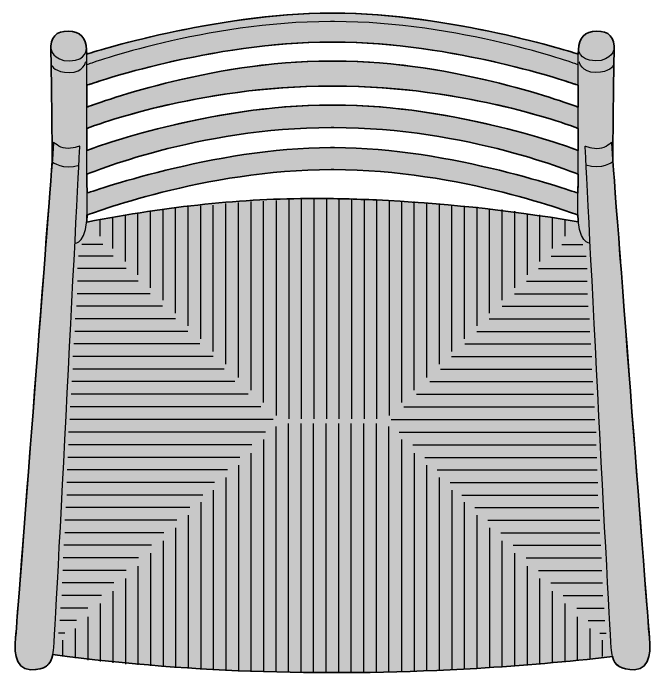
# Model space of a CAD drawing. Header units: millimetres. Extents: x 0 to 2113, y -977 to 802.
# Drawn here: x 119 to 764, y -977 to -309 of the extents above; entities that cross this region are included whole.
import ezdxf

# ---------------------------------------------------------------- set-up
doc = ezdxf.new("R2010")
doc.units = ezdxf.units.MM
doc.layers.add('Blocks', color=7, linetype='Continuous')
doc.layers.add('Blocks$Fill', color=7, linetype='Continuous', true_color=0xffffff)
doc.layers.add('Blocks$Inner', color=7, linetype='Continuous', lineweight=25, true_color=0x007f00)
doc.layers.add('Blocks$Outline', color=7, linetype='Continuous', lineweight=35, true_color=0xff3f3f)

# ---------------------------------------------------------------- blocks, each defined once
blk = doc.blocks.new('CH44 Top')
at = {"layer": 'Blocks$Fill', "extrusion": (0, 0, -1)}
h = blk.add_hatch(color=256, dxfattribs=at)
h.paths.add_polyline_path([(684.21, 50.15), (684.28, 59.56), (684.28, 59.57), (685.42, 152.37), (685.73, 160.95), (685.79, 162.31), (685.8, 163.61), (685.8, 164.24), (685.78, 164.86), (685.75, 165.47), (685.71, 166.06), (685.65, 166.64), (685.59, 167.21), (685.52, 167.76), (685.44, 168.3), (685.34, 168.83), (685.24, 169.35), (685.13, 169.86), (685, 170.35), (684.87, 170.83), (684.72, 171.3), (684.57, 171.76), (684.4, 172.2), (684.23, 172.64), (684.04, 173.06), (683.85, 173.47), (683.64, 173.87), (683.43, 174.25), (683.21, 174.63), (682.97, 174.99), (682.73, 175.35), (682.48, 175.69), (682.21, 176.02), (681.94, 176.34), (681.66, 176.65), (681.37, 176.95), (681.07, 177.24), (680.76, 177.52), (680.44, 177.78), (680.11, 178.04), (679.78, 178.28), (679.43, 178.52), (679.08, 178.74), (678.71, 178.96), (678.34, 179.17), (677.96, 179.36), (677.57, 179.55), (677.17, 179.72), (676.76, 179.89), (676.34, 180.04), (675.92, 180.19), (675.49, 180.33), (675.04, 180.45), (674.59, 180.57), (674.13, 180.68), (673.67, 180.78), (673.19, 180.87), (672.71, 180.95), (672.22, 181.02), (671.72, 181.09), (671.21, 181.14), (670.69, 181.19), (670.17, 181.23), (669.1, 181.28), (668, 181.29), (667.44, 181.29), (666.9, 181.27), (666.36, 181.25), (665.83, 181.21), (665.31, 181.17), (664.79, 181.11), (664.29, 181.04), (663.79, 180.97), (663.3, 180.88), (662.82, 180.79), (662.35, 180.68), (661.88, 180.56), (661.42, 180.44), (660.98, 180.3), (660.54, 180.16), (660.1, 180), (659.68, 179.84), (659.27, 179.67), (658.86, 179.49), (658.46, 179.29), (658.07, 179.09), (657.69, 178.88), (657.32, 178.66), (656.95, 178.43), (656.59, 178.2), (656.25, 177.95), (655.91, 177.69), (655.58, 177.43), (655.25, 177.16), (654.94, 176.87), (654.63, 176.58), (654.34, 176.28), (654.05, 175.98), (653.77, 175.66), (653.5, 175.33), (653.23, 175), (652.98, 174.66), (652.73, 174.31), (652.49, 173.95), (652.27, 173.58), (652.05, 173.2), (651.83, 172.82), (651.63, 172.43), (651.44, 172.03), (651.25, 171.62), (651.08, 171.21), (650.91, 170.78), (650.75, 170.35), (650.6, 169.91), (650.46, 169.47), (650.32, 169.01), (650.2, 168.55), (650.08, 168.08), (649.98, 167.6), (649.88, 167.12), (649.79, 166.63), (649.71, 166.13), (649.64, 165.62), (649.57, 165.11), (649.52, 164.59), (649.48, 164.06), (649.44, 163.52), (649.4, 162.43), (649.34, 158.02), (642.11, 160.25), (625.11, 165.15), (599.84, 171.81), (567.8, 179.3), (549.71, 183.08), (530.5, 186.73), (510.34, 190.13), (489.44, 193.16), (467.97, 195.72), (446.12, 197.69), (424.08, 198.96), (413.05, 199.29), (402.05, 199.41), (402.05, 199.41), (399.48, 199.41), (388.47, 199.29), (377.44, 198.96), (355.41, 197.69), (333.56, 195.72), (312.09, 193.16), (291.18, 190.12), (271.02, 186.73), (251.81, 183.08), (233.72, 179.3), (201.68, 171.81), (176.41, 165.15), (159.41, 160.25), (152.19, 158.02), (152.13, 162.43), (152.09, 163.52), (152.05, 164.06), (152.01, 164.59), (151.95, 165.11), (151.89, 165.62), (151.82, 166.13), (151.74, 166.63), (151.65, 167.12), (151.55, 167.6), (151.44, 168.08), (151.33, 168.55), (151.2, 169.01), (151.07, 169.47), (150.93, 169.91), (150.78, 170.35), (150.62, 170.78), (150.45, 171.21), (150.27, 171.62), (150.09, 172.03), (149.89, 172.43), (149.69, 172.82), (149.48, 173.2), (149.26, 173.58), (149.03, 173.95), (148.79, 174.31), (148.55, 174.66), (148.29, 175), (148.03, 175.33), (147.76, 175.66), (147.48, 175.98), (147.19, 176.28), (146.89, 176.58), (146.59, 176.87), (146.27, 177.16), (145.95, 177.43), (145.62, 177.69), (145.28, 177.95), (144.93, 178.2), (144.58, 178.43), (144.21, 178.66), (143.84, 178.88), (143.46, 179.09), (143.07, 179.29), (142.67, 179.49), (142.26, 179.67), (141.85, 179.84), (141.42, 180), (140.99, 180.16), (140.55, 180.3), (140.1, 180.44), (139.65, 180.56), (139.18, 180.68), (138.71, 180.79), (138.23, 180.88), (137.74, 180.97), (137.24, 181.04), (136.73, 181.11), (136.22, 181.17), (135.7, 181.21), (135.17, 181.25), (134.63, 181.27), (134.08, 181.29), (133.53, 181.29), (132.43, 181.28), (131.36, 181.23), (130.83, 181.19), (130.32, 181.14), (129.81, 181.09), (129.31, 181.02), (128.82, 180.95), (128.33, 180.87), (127.86, 180.78), (127.39, 180.68), (126.93, 180.57), (126.48, 180.45), (126.04, 180.33), (125.61, 180.19), (125.18, 180.04), (124.77, 179.89), (124.36, 179.72), (123.96, 179.55), (123.57, 179.36), (123.19, 179.17), (122.81, 178.96), (122.45, 178.74), (122.1, 178.52), (121.75, 178.28), (121.41, 178.04), (121.09, 177.78), (120.77, 177.52), (120.46, 177.24), (120.16, 176.95), (119.87, 176.65), (119.58, 176.34), (119.31, 176.02), (119.05, 175.69), (118.8, 175.35), (118.55, 174.99), (118.32, 174.63), (118.1, 174.25), (117.88, 173.87), (117.68, 173.47), (117.48, 173.06), (117.3, 172.64), (117.12, 172.2), (116.96, 171.76), (116.8, 171.3), (116.66, 170.83), (116.52, 170.35), (116.4, 169.86), (116.29, 169.35), (116.18, 168.83), (116.09, 168.3), (116.01, 167.76), (115.93, 167.21), (115.87, 166.64), (115.82, 166.06), (115.78, 165.47), (115.75, 164.86), (115.73, 164.24), (115.72, 163.61), (115.74, 162.31), (115.8, 160.95), (116.11, 152.37), (117.25, 59.56), (117.31, 50.14), (80.17, -433.43), (80.16, -433.54), (80.15, -433.62), (80.08, -434.18), (80.01, -434.85), (79.87, -436.48), (79.82, -437.42), (79.78, -438.44), (79.76, -439.53), (79.75, -440.68), (79.78, -441.88), (79.83, -443.12), (79.91, -444.39), (80.02, -445.69), (80.18, -447.01), (80.38, -448.33), (80.49, -448.99), (80.62, -449.66), (80.76, -450.32), (80.91, -450.98), (81.08, -451.63), (81.26, -452.28), (81.46, -452.92), (81.66, -453.56), (81.89, -454.19), (82.13, -454.81), (82.38, -455.42), (82.66, -456.01), (82.95, -456.6), (83.25, -457.17), (83.41, -457.45), (83.58, -457.73), (83.75, -458), (83.92, -458.27), (84.1, -458.54), (84.28, -458.8), (84.47, -459.05), (84.66, -459.31), (84.86, -459.55), (85.06, -459.8), (85.27, -460.03), (85.48, -460.27), (85.7, -460.5), (85.92, -460.72), (86.15, -460.93), (86.38, -461.15), (86.62, -461.35), (86.87, -461.55), (87.12, -461.75), (87.37, -461.94), (87.63, -462.12), (87.9, -462.29), (88.17, -462.46), (88.45, -462.63), (88.73, -462.78), (89.02, -462.93), (89.32, -463.07), (89.62, -463.21), (89.92, -463.34), (90.24, -463.46), (90.56, -463.57), (90.88, -463.68), (91.21, -463.78), (91.55, -463.87), (91.9, -463.95), (92.25, -464.02), (92.61, -464.09), (92.97, -464.15), (93.34, -464.19), (93.72, -464.23), (94.1, -464.27), (94.49, -464.29), (94.89, -464.3), (95.3, -464.31), (96.61, -464.3), (97.88, -464.26), (99.09, -464.2), (100.26, -464.11), (101.38, -464), (102.46, -463.86), (103.49, -463.7), (104.47, -463.52), (104.95, -463.41), (105.42, -463.31), (105.87, -463.19), (106.32, -463.07), (106.76, -462.94), (107.18, -462.8), (107.6, -462.66), (108, -462.52), (108.4, -462.36), (108.79, -462.2), (109.16, -462.03), (109.53, -461.86), (109.89, -461.68), (110.24, -461.49), (110.58, -461.3), (110.91, -461.09), (111.23, -460.89), (111.55, -460.67), (111.85, -460.45), (112.15, -460.22), (112.44, -459.99), (112.72, -459.75), (112.99, -459.5), (113.26, -459.25), (113.51, -458.98), (113.76, -458.72), (114.01, -458.44), (114.24, -458.16), (114.47, -457.87), (114.69, -457.57), (114.9, -457.27), (115.11, -456.96), (115.31, -456.64), (115.5, -456.32), (115.69, -455.99), (115.87, -455.65), (116.05, -455.3), (116.21, -454.95), (116.38, -454.59), (116.53, -454.22), (116.68, -453.85), (116.83, -453.47), (116.97, -453.08), (117.1, -452.69), (117.36, -451.87), (117.59, -451.03), (186.13, -457.91), (254.83, -462.91), (308.73, -465.53), (362.68, -466.98), (416.64, -467.22), (470.6, -466.21), (521.63, -464.07), (573.53, -460.6), (627.19, -455.66), (683.49, -449.07), (683.69, -450.03), (683.92, -450.97), (684.17, -451.87), (684.3, -452.31), (684.44, -452.74), (684.59, -453.16), (684.74, -453.57), (684.89, -453.98), (685.06, -454.37), (685.23, -454.76), (685.4, -455.14), (685.59, -455.52), (685.78, -455.88), (685.98, -456.24), (686.18, -456.58), (686.4, -456.92), (686.62, -457.26), (686.84, -457.58), (687.08, -457.9), (687.33, -458.21), (687.58, -458.51), (687.84, -458.8), (688.11, -459.08), (688.39, -459.36), (688.68, -459.63), (688.97, -459.89), (689.28, -460.14), (689.59, -460.39), (689.92, -460.63), (690.25, -460.86), (690.59, -461.08), (690.95, -461.29), (691.31, -461.5), (691.69, -461.7), (692.07, -461.89), (692.47, -462.08), (692.87, -462.26), (693.29, -462.42), (693.72, -462.59), (694.16, -462.74), (694.61, -462.89), (695.07, -463.03), (695.54, -463.16), (696.03, -463.29), (696.53, -463.4), (697.04, -463.51), (697.56, -463.62), (698.64, -463.8), (699.77, -463.96), (700.95, -464.08), (702.19, -464.18), (703.48, -464.25), (704.83, -464.29), (706.23, -464.31), (706.64, -464.3), (707.03, -464.29), (707.42, -464.27), (707.81, -464.23), (708.19, -464.19), (708.56, -464.15), (708.92, -464.09), (709.28, -464.02), (709.63, -463.95), (709.97, -463.87), (710.31, -463.78), (710.64, -463.68), (710.97, -463.57), (711.29, -463.46), (711.6, -463.34), (711.91, -463.21), (712.21, -463.07), (712.51, -462.93), (712.8, -462.78), (713.08, -462.63), (713.36, -462.46), (713.63, -462.29), (713.9, -462.12), (714.16, -461.94), (714.41, -461.75), (714.66, -461.55), (714.91, -461.35), (715.14, -461.15), (715.38, -460.93), (715.61, -460.72), (715.83, -460.5), (716.05, -460.27), (716.26, -460.03), (716.47, -459.8), (716.67, -459.55), (716.87, -459.31), (717.06, -459.05), (717.25, -458.8), (717.43, -458.54), (717.61, -458.27), (717.78, -458), (717.95, -457.73), (718.11, -457.45), (718.27, -457.17), (718.58, -456.6), (718.87, -456.01), (719.14, -455.42), (719.4, -454.81), (719.64, -454.19), (719.86, -453.56), (720.07, -452.92), (720.27, -452.28), (720.45, -451.63), (720.61, -450.98), (720.77, -450.32), (720.91, -449.66), (721.03, -448.99), (721.15, -448.33), (721.35, -447.01), (721.5, -445.69), (721.62, -444.39), (721.7, -443.12), (721.75, -441.88), (721.77, -440.68), (721.77, -439.53), (721.75, -438.44), (721.71, -437.42), (721.65, -436.48), (721.52, -434.85), (721.45, -434.18), (721.37, -433.62), (721.36, -433.54), (720.92, -428.4)], flags=0)
h.paths.add_polyline_path([(649.23, 104.36), (641.89, 107.06), (625.38, 112.67), (600.93, 120.19), (586.12, 124.35), (569.78, 128.61), (552.08, 132.84), (533.16, 136.92), (513.18, 140.72), (492.3, 144.11), (470.67, 146.96), (448.44, 149.16), (437.15, 149.97), (425.76, 150.57), (414.31, 150.94), (402.8, 151.07), (402.8, 151.07), (398.72, 151.07), (387.21, 150.94), (375.76, 150.57), (364.38, 149.97), (353.09, 149.16), (330.86, 146.96), (309.22, 144.11), (288.34, 140.72), (268.36, 136.92), (249.45, 132.84), (231.74, 128.61), (215.4, 124.35), (200.59, 120.19), (176.14, 112.67), (159.64, 107.06), (152.3, 104.36), (152.28, 126.6), (159.68, 129.08), (176.45, 134.31), (201.27, 141.34), (232.8, 149.22), (250.67, 153.18), (269.72, 157), (289.78, 160.55), (310.69, 163.73), (332.28, 166.41), (354.39, 168.46), (365.58, 169.22), (376.84, 169.79), (388.15, 170.13), (399.48, 170.25), (399.48, 170.25), (402.05, 170.25), (413.38, 170.13), (424.69, 169.79), (435.95, 169.22), (447.14, 168.46), (469.25, 166.41), (490.84, 163.73), (511.75, 160.56), (531.81, 157), (550.85, 153.18), (568.72, 149.22), (600.25, 141.34), (625.07, 134.31), (641.84, 129.08), (649.25, 126.6)], flags=0)
h.paths.add_polyline_path([(152.32, 82.89), (159.21, 85.42), (174.65, 90.59), (185.32, 93.89), (197.81, 97.5), (212.01, 101.31), (227.83, 105.21), (245.14, 109.09), (263.85, 112.82), (283.85, 116.29), (305.04, 119.39), (327.3, 122), (350.53, 124), (374.63, 125.29), (386.97, 125.63), (399.48, 125.75), (399.48, 125.75), (402.05, 125.75), (414.56, 125.63), (426.9, 125.29), (451, 124), (474.23, 122), (496.49, 119.39), (517.67, 116.29), (537.67, 112.82), (556.38, 109.09), (573.7, 105.21), (589.51, 101.31), (603.71, 97.5), (616.2, 93.89), (626.87, 90.59), (642.32, 85.42), (649.2, 82.89), (649.17, 60.65), (641.62, 63.37), (624.98, 68.92), (600.46, 76.32), (585.62, 80.4), (569.26, 84.58), (551.54, 88.73), (532.61, 92.72), (512.61, 96.44), (491.71, 99.76), (470.05, 102.55), (447.79, 104.7), (436.47, 105.49), (425.07, 106.08), (413.59, 106.44), (402.05, 106.57), (402.05, 106.57), (399.48, 106.57), (387.94, 106.44), (376.46, 106.08), (365.05, 105.49), (353.74, 104.7), (331.48, 102.55), (309.82, 99.76), (288.91, 96.44), (268.92, 92.72), (249.99, 88.73), (232.27, 84.58), (215.91, 80.4), (201.07, 76.32), (176.54, 68.92), (159.9, 63.37), (152.36, 60.65)], flags=0)
h.paths.add_polyline_path([(648.98, 17.47), (648.73, 17.56), (648.72, 17.56), (642.94, 19.54), (626.69, 24.75), (601.64, 32.12), (569.47, 40.58), (551.22, 44.87), (531.83, 49.03), (511.48, 52.92), (490.39, 56.4), (468.77, 59.35), (446.83, 61.62), (435.8, 62.46), (424.77, 63.08), (413.76, 63.46), (402.8, 63.6), (402.8, 63.6), (398.72, 63.6), (387.76, 63.46), (376.76, 63.08), (365.73, 62.46), (354.7, 61.62), (332.75, 59.35), (311.13, 56.4), (290.05, 52.92), (269.7, 49.03), (250.3, 44.87), (232.06, 40.58), (199.88, 32.12), (174.84, 24.75), (154.28, 18.07), (152.8, 17.56), (152.55, 17.47), (152.44, 36.59), (152.8, 36.74), (152.8, 36.74), (157.87, 38.76), (172.4, 44.09), (182.88, 47.65), (195.33, 51.63), (209.63, 55.88), (225.63, 60.27), (243.21, 64.66), (262.24, 68.91), (282.58, 72.88), (304.11, 76.44), (326.7, 79.45), (338.35, 80.71), (350.21, 81.77), (362.27, 82.63), (374.51, 83.27), (386.92, 83.66), (399.48, 83.79), (399.48, 83.79), (402.05, 83.79), (414.61, 83.66), (427.01, 83.27), (439.26, 82.63), (451.32, 81.77), (463.18, 80.71), (474.83, 79.45), (497.41, 76.44), (518.95, 72.88), (539.29, 68.91), (558.32, 64.66), (575.9, 60.27), (591.9, 55.88), (606.19, 51.63), (618.64, 47.65), (629.13, 44.09), (643.65, 38.76), (648.73, 36.74), (649.09, 36.59)], flags=0)
h.paths.add_polyline_path([(152.66, -4.74), (152.8, -4.69), (152.8, -4.69), (158.18, -2.71), (173.46, 2.5), (197.33, 9.88), (212.07, 14.04), (228.47, 18.33), (246.35, 22.62), (265.56, 26.78), (285.93, 30.67), (307.3, 34.15), (329.51, 37.1), (352.38, 39.37), (364.02, 40.21), (375.76, 40.83), (387.59, 41.22), (399.48, 41.35), (399.48, 41.35), (402.05, 41.35), (413.94, 41.22), (425.77, 40.83), (437.51, 40.21), (449.15, 39.37), (472.02, 37.1), (494.22, 34.15), (515.59, 30.67), (535.96, 26.78), (555.17, 22.62), (573.06, 18.33), (589.46, 14.04), (604.2, 9.88), (628.06, 2.5), (643.34, -2.71), (648.73, -4.69), (648.87, -4.74), (649.05, -8.45), (649.18, -10.17), (649.34, -11.81), (618.11, -6.07), (587.88, -1.16), (558.51, 2.95), (529.86, 6.27), (501.79, 8.82), (474.16, 10.63), (446.83, 11.72), (419.67, 12.11), (387.9, 11.73), (356.16, 10.58), (308.13, 7.68), (258.93, 3.21), (207.36, -3.06), (152.23, -11.36), (152.49, -8.2)], flags=0)
at = {"layer": 'Blocks$Inner'}
for p, q in [((-647.22, 148), (-649.29, 147.25)), ((-152.24, 147.25), (-154.31, 148)), ((-684.28, 59.56), (-684.21, 50.15)), ((-117.25, 59.56), (-117.31, 50.14)), ((-648.73, 36.74), (-649.09, 36.59)), ((-152.44, 36.59), (-152.8, 36.74)), ((-648.73, 17.56), (-648.98, 17.47)), ((-152.55, 17.47), (-152.8, 17.56)), ((-648.73, -4.69), (-648.87, -4.74)), ((-152.66, -4.74), (-152.8, -4.69))]:
    blk.add_line(p, q, dxfattribs=at)
for points in [[(-508.58, -155.43), (-508.58, 7.05)], [(-495.88, -168.8), (-495.88, 7.98)], [(-483.18, -181.58), (-483.18, 8.99)], [(-470.48, -194.31), (-470.48, 9.36)], [(-457.77, 10.08), (-457.77, -207.21)], [(-445.07, 10.58), (-445.07, -210.77)], [(-432.37, 11.6), (-432.37, -210.77)], [(-419.67, 12.11), (-419.67, -210.77)], [(-406.97, 11.6), (-406.97, -210.77)], [(-394.26, 11.6), (-394.26, -210.77)], [(-381.56, 12.11), (-381.56, -210.77)], [(-368.86, 11.6), (-368.86, -210.77)], [(-356.16, 10.58), (-356.16, -210.77)], [(-343.46, 10.08), (-343.46, -207.21)], [(-330.76, -194.31), (-330.76, 9.36)], [(-318.06, -181.58), (-318.06, 8.99)], [(-305.36, -168.8), (-305.36, 7.98)], [(-292.65, -155.43), (-292.65, 7.05)], [(-572.09, -90.69), (-572.09, 0.97)], [(-559.38, -103.75), (-559.38, 1.98)], [(-546.68, -116.8), (-546.68, 3.51)], [(-533.98, -129.89), (-533.98, 4.51)], [(-521.28, -142.44), (-521.28, 5.51)], [(-279.95, -142.44), (-279.95, 5.51)], [(-267.25, -129.89), (-267.25, 4.51)], [(-254.55, -116.8), (-254.55, 3.51)], [(-241.85, -103.75), (-241.85, 1.98)], [(-229.15, -90.69), (-229.15, 0.97)], [(-622.89, -38.38), (-622.89, -6.63)], [(-610.19, -51.51), (-610.19, -4.31)], [(-597.49, -65.08), (-597.49, -3.09)], [(-584.79, -78.14), (-584.79, -0.73)], [(-216.44, -78.14), (-216.44, -0.73)], [(-203.74, -65.08), (-203.74, -3.09)], [(-191.04, -51.51), (-191.04, -4.31)], [(-178.34, -38.38), (-178.34, -6.63)], [(-635.59, -25.9), (-635.59, -9.16)], [(-165.64, -25.9), (-165.64, -9.16)], [(-633.12, -34.34), (-654.09, -34.34)], [(-168.76, -34.34), (-147.79, -34.34)], [(-622.4, -46.05), (-657.48, -46.05)], [(-179.48, -46.05), (-144.4, -46.05)], [(-609.41, -58.75), (-658.47, -58.75)], [(-192.47, -58.75), (-143.41, -58.75)], [(-597.3, -71.46), (-658.75, -71.46)], [(-204.58, -71.46), (-143.13, -71.46)], [(-585.26, -84.16), (-658.96, -84.16)], [(-216.62, -84.16), (-142.92, -84.16)], [(-572.7, -96.86), (-659.79, -96.86)], [(-229.18, -96.86), (-142.09, -96.86)], [(-559.64, -109.56), (-660.98, -109.56)], [(-242.24, -109.56), (-140.9, -109.56)], [(-547.1, -122.26), (-661.49, -122.26)], [(-254.78, -122.26), (-140.4, -122.26)], [(-535.06, -134.96), (-662.5, -134.96)], [(-266.82, -134.96), (-139.38, -134.96)], [(-521.47, -147.66), (-663.5, -147.66)], [(-280.41, -147.66), (-138.38, -147.66)], [(-510.44, -160.37), (-663.49, -160.37)], [(-291.44, -160.37), (-138.39, -160.37)], [(-499.49, -173.07), (-664.51, -173.07)], [(-302.4, -173.07), (-137.37, -173.07)], [(-486.12, -185.77), (-664.93, -185.77)], [(-315.76, -185.77), (-136.95, -185.77)], [(-473.34, -198.47), (-665.95, -198.47)], [(-328.54, -198.47), (-135.93, -198.47)], [(-460.61, -211.17), (-666.31, -211.17)], [(-341.28, -211.17), (-135.57, -211.17)], [(-457.9, -466.93), (-457.9, -218.56)], [(-445.21, -466.93), (-445.21, -215.51)], [(-432.52, -466.93), (-432.52, -215.51)], [(-419.83, -466.93), (-419.83, -215.51)], [(-407.13, -466.93), (-407.13, -215.51)], [(-394.44, -466.93), (-394.44, -215.51)], [(-381.75, -466.93), (-381.75, -215.51)], [(-369.06, -466.93), (-369.06, -215.51)], [(-356.37, -466.93), (-356.37, -215.51)], [(-343.68, -466.93), (-343.68, -218.56)], [(-468.58, -224.3), (-667.66, -224.3)], [(-333.3, -224.3), (-134.22, -224.3)], [(-470.6, -231.46), (-470.6, -466.21)], [(-330.98, -231.46), (-330.98, -466.21)], [(-482.34, -236.99), (-667.8, -236.99)], [(-319.54, -236.99), (-134.08, -236.99)], [(-483.29, -245.21), (-483.29, -466.36)], [(-318.29, -245.21), (-318.29, -466.36)], [(-494.61, -249.69), (-668.31, -249.69)], [(-307.27, -249.69), (-133.57, -249.69)], [(-495.98, -257.48), (-495.98, -465.34)], [(-305.6, -257.48), (-305.6, -465.34)], [(-506.95, -262.38), (-668.91, -262.38)], [(-294.93, -262.38), (-132.97, -262.38)], [(-508.67, -269.83), (-508.67, -465.43)], [(-292.91, -269.83), (-292.91, -465.43)], [(-519.94, -275.07), (-669.41, -275.07)], [(-281.94, -275.07), (-132.46, -275.07)], [(-521.36, -282.82), (-521.36, -464.41)], [(-280.22, -282.82), (-280.22, -464.41)], [(-531.99, -287.76), (-669.43, -287.76)], [(-269.89, -287.76), (-132.45, -287.76)], [(-545.08, -300.45), (-670.46, -300.45)], [(-534.06, -294.87), (-534.06, -463.91)], [(-267.52, -294.87), (-267.52, -463.91)], [(-256.81, -300.45), (-131.42, -300.45)], [(-558.13, -313.14), (-671.49, -313.14)], [(-546.75, -307.95), (-546.75, -462.91)], [(-254.83, -307.95), (-254.83, -462.91)], [(-243.75, -313.14), (-130.39, -313.14)], [(-571.18, -325.84), (-671.49, -325.84)], [(-559.44, -321), (-559.44, -462.41)], [(-242.14, -321), (-242.14, -462.41)], [(-230.7, -325.84), (-130.39, -325.84)], [(-583.74, -338.53), (-672.33, -338.53)], [(-572.13, -334.06), (-572.13, -461.39)], [(-229.45, -334.06), (-229.45, -461.39)], [(-218.14, -338.53), (-129.55, -338.53)], [(-584.83, -346.62), (-584.83, -460.2)], [(-216.76, -346.62), (-216.76, -460.2)], [(-596.8, -351.22), (-673.05, -351.22)], [(-205.08, -351.22), (-128.83, -351.22)], [(-597.52, -359.68), (-597.52, -459.37)], [(-204.06, -359.68), (-204.06, -459.37)], [(-609.35, -363.91), (-673.36, -363.91)], [(-192.53, -363.91), (-128.53, -363.91)], [(-610.21, -372.23), (-610.21, -458.65)], [(-191.37, -372.23), (-191.37, -458.65)], [(-621.98, -376.6), (-674.09, -376.6)], [(-179.91, -376.6), (-127.79, -376.6)], [(-622.9, -384.85), (-622.9, -457.35)], [(-178.68, -384.85), (-178.68, -457.35)], [(-634.45, -389.3), (-674.62, -389.3)], [(-167.43, -389.3), (-127.26, -389.3)], [(-635.59, -397.33), (-635.59, -455.84)], [(-165.99, -397.33), (-165.99, -455.84)], [(-648.02, -401.99), (-675.92, -401.99)], [(-153.86, -401.99), (-125.96, -401.99)], [(-648.28, -410.9), (-648.28, -454.6)], [(-153.3, -410.9), (-153.3, -454.6)], [(-659.73, -414.68), (-676.43, -414.68)], [(-142.15, -414.68), (-125.45, -414.68)], [(-671.44, -427.38), (-677.96, -427.38)], [(-660.98, -422.61), (-660.98, -452.56)], [(-140.6, -422.61), (-140.6, -452.56)], [(-130.44, -427.38), (-123.92, -427.38)], [(-673.67, -434.32), (-673.67, -451.03)], [(-127.91, -434.32), (-127.91, -451.03)]]:
    blk.add_lwpolyline(points, dxfattribs=at)
for points, knots in [([(-152.04, 157.97), (-152.04, 157.97), (-279.92, 199.41), (-399.48, 199.41), (-399.48, 199.41), (-402.05, 199.41), (-402.05, 199.41), (-521.61, 199.41), (-649.49, 157.97), (-649.49, 157.97)], [0, 0, 0, 0, 1, 1, 1, 2, 2, 2, 3, 3, 3, 3]), ([(-152.04, 126.51), (-152.04, 126.51), (-275.38, 170.25), (-399.48, 170.25), (-399.48, 170.25), (-402.05, 170.25), (-402.05, 170.25), (-526.15, 170.25), (-649.49, 126.51), (-649.49, 126.51)], [0, 0, 0, 0, 1, 1, 1, 2, 2, 2, 3, 3, 3, 3]), ([(-685.44, 163.61), (-685.44, 163.61), (-684.28, 151.23), (-666.55, 151.23), (-648.81, 151.23), (-649.68, 164.19), (-649.68, 164.19)], [0, 0, 0, 0, 1, 1, 1, 2, 2, 2, 2]), ([(-661.31, -32.99), (-661.31, -32.99), (-648.23, -35.35), (-648.81, 2.08), (-649.4, 39.52), (-649.1, 150.64), (-649.4, 162.43)], [0, 0, 0, 0, 1, 1, 1, 2, 2, 2, 2]), ([(-140.21, -32.99), (-140.21, -32.99), (-153.3, -35.35), (-152.71, 2.08), (-152.13, 39.52), (-152.42, 150.64), (-152.13, 162.43)], [0, 0, 0, 0, 1, 1, 1, 2, 2, 2, 2]), ([(-116.09, 163.61), (-116.09, 163.61), (-117.25, 151.23), (-134.98, 151.23), (-152.71, 151.23), (-151.84, 164.19), (-151.84, 164.19)], [0, 0, 0, 0, 1, 1, 1, 2, 2, 2, 2]), ([(-684.57, 146.51), (-684.57, 146.51), (-681.37, 139.44), (-666.83, 139.44), (-652.3, 139.44), (-650.27, 150.34), (-650.27, 150.34)], [0, 0, 0, 0, 1, 1, 1, 2, 2, 2, 2]), ([(-152.04, 104.26), (-152.04, 104.26), (-272.35, 151.07), (-398.72, 151.07), (-398.72, 151.07), (-402.8, 151.07), (-402.8, 151.07), (-529.17, 151.07), (-649.49, 104.26), (-649.49, 104.26)], [0, 0, 0, 0, 1, 1, 1, 2, 2, 2, 3, 3, 3, 3]), ([(-116.96, 146.51), (-116.96, 146.51), (-120.15, 139.44), (-134.69, 139.44), (-149.22, 139.44), (-151.26, 150.34), (-151.26, 150.34)], [0, 0, 0, 0, 1, 1, 1, 2, 2, 2, 2]), ([(-152.04, 82.78), (-152.04, 82.78), (-261, 125.75), (-399.48, 125.75), (-399.48, 125.75), (-402.05, 125.75), (-402.05, 125.75), (-540.52, 125.75), (-649.49, 82.78), (-649.49, 82.78)], [0, 0, 0, 0, 1, 1, 1, 2, 2, 2, 3, 3, 3, 3]), ([(-152.04, 60.53), (-152.04, 60.53), (-272.35, 106.57), (-399.48, 106.57), (-399.48, 106.57), (-402.05, 106.57), (-402.05, 106.57), (-529.17, 106.57), (-649.49, 60.53), (-649.49, 60.53)], [0, 0, 0, 0, 1, 1, 1, 2, 2, 2, 3, 3, 3, 3]), ([(-682.78, -444.36), (-684.3, -458.17), (-688.83, -464.31), (-706.23, -464.31), (-723.64, -464.31), (-722.13, -438.99), (-721.37, -433.62), (-720.62, -428.25), (-682.78, 68.97), (-682.78, 68.97), (-682.78, 68.97), (-677.48, 63.59), (-670.68, 62.83), (-663.86, 62.06), (-656.3, 65.13), (-656.3, 65.13), (-656.3, 65.13), (-681.26, -430.55), (-682.78, -444.36)], [0, 0, 0, 0, 1, 1, 1, 2, 2, 2, 3, 3, 3, 4, 4, 4, 5, 5, 5, 6, 6, 6, 6]), ([(-118.75, -444.36), (-117.23, -458.17), (-112.7, -464.31), (-95.3, -464.31), (-77.89, -464.31), (-79.4, -438.99), (-80.15, -433.62), (-80.91, -428.25), (-118.75, 68.97), (-118.75, 68.97), (-118.75, 68.97), (-124.04, 63.59), (-130.85, 62.83), (-137.66, 62.06), (-145.23, 65.13), (-145.23, 65.13), (-145.23, 65.13), (-120.26, -430.55), (-118.75, -444.36)], [0, 0, 0, 0, 1, 1, 1, 2, 2, 2, 3, 3, 3, 4, 4, 4, 5, 5, 5, 6, 6, 6, 6])]:
    blk.add_open_spline(points, degree=3, knots=knots, dxfattribs=at)
for points in [[(-402.8, 190.97), (-528.42, 190.97), (-647.22, 148), (-647.22, 148)], [(-398.72, 190.97), (-398.72, 190.97), (-402.8, 190.97), (-402.8, 190.97)], [(-154.31, 148), (-154.31, 148), (-273.11, 190.97), (-398.72, 190.97)], [(-668, 181.29), (-679.92, 181.29), (-686.6, 175.69), (-685.73, 160.95)], [(-649.4, 162.43), (-649.68, 174.22), (-656.08, 181.29), (-668, 181.29)], [(-152.13, 162.43), (-151.84, 174.22), (-145.45, 181.29), (-133.53, 181.29)], [(-133.53, 181.29), (-121.61, 181.29), (-114.93, 175.69), (-115.8, 160.95)], [(-685.73, 160.95), (-684.86, 146.22), (-684.28, 59.56), (-684.28, 59.56)], [(-115.8, 160.95), (-116.67, 146.22), (-117.25, 59.56), (-117.25, 59.56)], [(-402.05, 83.79), (-536.74, 83.79), (-648.73, 36.74), (-648.73, 36.74)], [(-399.48, 83.79), (-399.48, 83.79), (-402.05, 83.79), (-402.05, 83.79)], [(-152.8, 36.74), (-152.8, 36.74), (-264.79, 83.79), (-399.48, 83.79)], [(-402.8, 63.6), (-519.34, 63.6), (-648.73, 17.56), (-648.73, 17.56)], [(-398.72, 63.6), (-398.72, 63.6), (-402.8, 63.6), (-402.8, 63.6)], [(-152.8, 17.56), (-152.8, 17.56), (-282.19, 63.6), (-398.72, 63.6)], [(-684.3, 49.02), (-684.3, 49.02), (-672.95, 40.57), (-657.05, 45.95)], [(-117.23, 49.02), (-117.23, 49.02), (-128.58, 40.57), (-144.47, 45.95)], [(-402.05, 41.35), (-529.17, 41.35), (-648.73, -4.69), (-648.73, -4.69)], [(-399.48, 41.35), (-399.48, 41.35), (-402.05, 41.35), (-402.05, 41.35)], [(-152.8, -4.69), (-152.8, -4.69), (-272.35, 41.35), (-399.48, 41.35)]]:
    blk.add_open_spline(points, degree=3, dxfattribs=at)
at = {"layer": 'Blocks$Outline'}
for points, knots in [([(-649.34, 158.02), (-644.43, 159.6), (-519.24, 199.41), (-402.05, 199.41), (-402.05, 199.41), (-399.48, 199.41), (-399.48, 199.41), (-282.28, 199.41), (-157.09, 159.59), (-152.19, 158.02)], [-2.980222, -2.980222, -2.980222, -2.980222, -2, -2, -2, -1, -1, -1, -0.019755, -0.019755, -0.019755, -0.019755]), ([(-684.21, 50.15), (-684.24, 53.29), (-684.26, 56.43), (-684.28, 59.56), (-684.28, 59.56), (-684.86, 146.22), (-685.73, 160.95), (-686.6, 175.69), (-679.92, 181.29), (-668, 181.29), (-656.08, 181.29), (-649.68, 174.22), (-649.4, 162.43), (-649.37, 161.52), (-649.35, 160.03), (-649.34, 158.02)], [-14.4085, -14.4085, -14.4085, -14.4085, -5, -5, -5, -4, -4, -4, -3, -3, -3, -2, -2, -2, -1.923027, -1.923027, -1.923027, -1.923027]), ([(-152.19, 158.02), (-152.17, 160.03), (-152.15, 161.52), (-152.13, 162.43), (-151.84, 174.22), (-145.45, 181.29), (-133.53, 181.29), (-121.61, 181.29), (-114.93, 175.69), (-115.8, 160.95), (-116.67, 146.22), (-117.25, 59.56), (-117.25, 59.56), (-117.27, 56.42), (-117.29, 53.28), (-117.31, 50.14)], [1.923026, 1.923026, 1.923026, 1.923026, 2, 2, 2, 3, 3, 3, 4, 4, 4, 5, 5, 5, 14.425479, 14.425479, 14.425479, 14.425479]), ([(-152.28, 126.6), (-158.33, 128.72), (-278.55, 170.25), (-399.48, 170.25), (-399.48, 170.25), (-402.05, 170.25), (-402.05, 170.25), (-522.98, 170.25), (-643.18, 128.72), (-649.25, 126.6)], [0.025509, 0.025509, 0.025509, 0.025509, 1, 1, 1, 2, 2, 2, 2.974453, 2.974453, 2.974453, 2.974453]), ([(-649.23, 104.36), (-642.98, 106.76), (-525.76, 151.07), (-402.8, 151.07), (-402.8, 151.07), (-398.72, 151.07), (-398.72, 151.07), (-275.76, 151.07), (-158.54, 106.75), (-152.3, 104.36)], [-2.972986, -2.972986, -2.972986, -2.972986, -2, -2, -2, -1, -1, -1, -0.026985, -0.026985, -0.026985, -0.026985]), ([(-152.32, 82.89), (-158.51, 85.28), (-265.1, 125.75), (-399.48, 125.75), (-399.48, 125.75), (-402.05, 125.75), (-402.05, 125.75), (-536.43, 125.75), (-643.02, 85.28), (-649.2, 82.89)], [0.029557, 0.029557, 0.029557, 0.029557, 1, 1, 1, 2, 2, 2, 2.970427, 2.970427, 2.970427, 2.970427]), ([(-649.17, 60.65), (-642.26, 63.25), (-525.36, 106.57), (-402.05, 106.57), (-402.05, 106.57), (-399.48, 106.57), (-399.48, 106.57), (-276.17, 106.57), (-159.26, 63.25), (-152.36, 60.65)], [-2.970012, -2.970012, -2.970012, -2.970012, -2, -2, -2, -1, -1, -1, -0.029992, -0.029992, -0.029992, -0.029992]), ([(-152.44, 36.59), (-152.56, 36.64), (-152.68, 36.69), (-152.8, 36.74), (-152.8, 36.74), (-264.79, 83.79), (-399.48, 83.79), (-399.48, 83.79), (-402.05, 83.79), (-402.05, 83.79), (-536.74, 83.79), (-648.73, 36.74), (-648.73, 36.74), (-648.85, 36.69), (-648.97, 36.64), (-649.09, 36.59)], [-0.390842, -0.390842, -0.390842, -0.390842, 0, 0, 0, 1, 1, 1, 2, 2, 2, 3, 3, 3, 3.391491, 3.391491, 3.391491, 3.391491]), ([(-648.98, 17.47), (-648.9, 17.5), (-648.81, 17.53), (-648.73, 17.56), (-648.73, 17.56), (-519.34, 63.6), (-402.8, 63.6), (-402.8, 63.6), (-398.72, 63.6), (-398.72, 63.6), (-282.19, 63.6), (-152.8, 17.56), (-152.8, 17.56), (-152.71, 17.53), (-152.63, 17.5), (-152.55, 17.47)], [-3.266567, -3.266567, -3.266567, -3.266567, -3, -3, -3, -2, -2, -2, -1, -1, -1, 0, 0, 0, 0.265359, 0.265359, 0.265359, 0.265359]), ([(-683.49, -449.07), (-685.59, -459.57), (-690.95, -464.31), (-706.23, -464.31), (-723.64, -464.31), (-722.13, -438.99), (-721.37, -433.62), (-720.7, -428.87), (-691.12, -40.59), (-684.21, 50.15)], [0.121733, 0.121733, 0.121733, 0.121733, 1, 1, 1, 2, 2, 2, 2.883067, 2.883067, 2.883067, 2.883067]), ([(-117.31, 50.14), (-110.4, -40.64), (-80.82, -428.87), (-80.15, -433.62), (-79.4, -438.99), (-77.89, -464.31), (-95.3, -464.31), (-109.59, -464.31), (-115.2, -460.17), (-117.59, -451.03)], [-2.883012, -2.883012, -2.883012, -2.883012, -2, -2, -2, -1, -1, -1, -0.1785, -0.1785, -0.1785, -0.1785]), ([(-152.66, -4.74), (-152.71, -4.72), (-152.75, -4.71), (-152.8, -4.69), (-152.8, -4.69), (-272.35, 41.35), (-399.48, 41.35), (-399.48, 41.35), (-402.05, 41.35), (-402.05, 41.35), (-529.17, 41.35), (-648.73, -4.69), (-648.73, -4.69), (-648.78, -4.71), (-648.82, -4.73), (-648.87, -4.74)], [-0.145366, -0.145366, -0.145366, -0.145366, 0, 0, 0, 1, 1, 1, 2, 2, 2, 3, 3, 3, 3.147536, 3.147536, 3.147536, 3.147536]), ([(-649.34, -11.81), (-564.59, 4.62), (-470.77, 14.15), (-313.5, 9.79), (-228.65, 1.17), (-152.23, -11.36)], [0, 0, 0, 0, 216.971032, 280.497202, 472.03776, 472.03776, 472.03776, 472.03776]), ([(-117.59, -451.03), (-163.21, -456.25), (-280.68, -466.37), (-466.63, -469.57), (-606.26, -459.03), (-683.49, -449.07)], [-557.181762, -557.181762, -557.181762, -557.181762, -419.427323, -203.638631, 0, 0, 0, 0])]:
    blk.add_open_spline(points, degree=3, knots=knots, dxfattribs=at)
for points in [[(-649.25, 126.6), (-649.24, 119.72), (-649.23, 112.21), (-649.23, 104.36)], [(-152.3, 104.36), (-152.29, 112.21), (-152.29, 119.72), (-152.28, 126.6)], [(-649.2, 82.89), (-649.19, 75.46), (-649.18, 67.98), (-649.17, 60.65)], [(-152.36, 60.65), (-152.34, 67.98), (-152.33, 75.46), (-152.32, 82.89)], [(-649.09, 36.59), (-649.06, 29.7), (-649.03, 23.25), (-648.98, 17.47)], [(-152.55, 17.47), (-152.5, 23.25), (-152.47, 29.7), (-152.44, 36.59)], [(-648.87, -4.74), (-648.95, -7.33), (-649.12, -9.68), (-649.34, -11.81)], [(-152.23, -11.36), (-152.43, -9.35), (-152.58, -7.15), (-152.66, -4.74)]]:
    blk.add_open_spline(points, degree=3, dxfattribs=at)

msp = doc.modelspace()

# ---------------------------------------------------------------- block references
at = {"layer": 'Blocks'}
msp.add_blockref('CH44 Top', (842.19, -508.89), dxfattribs=at)

doc.saveas('drawing.dxf')
